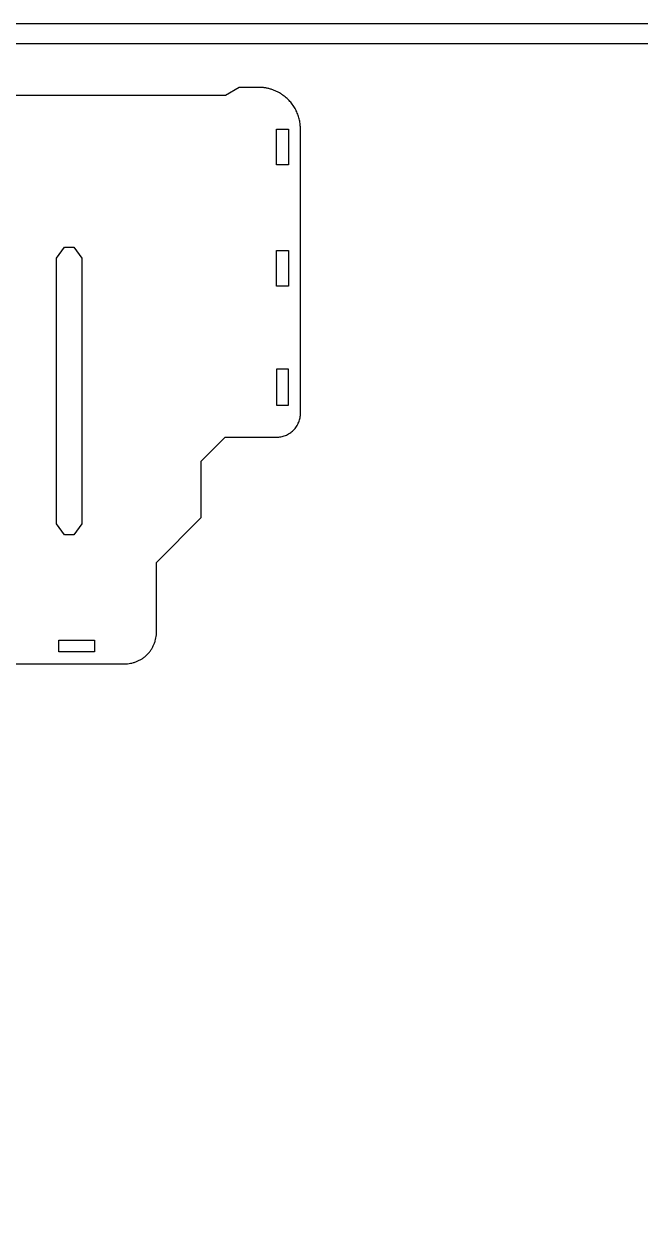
# Model space of a CAD drawing. Header units: millimetres. Extents: x -448 to 452, y -300 to 300.
# Drawn here: x -153.6 to 1.8, y 0 to 300 of the extents above; entities that cross this region are included whole.
import ezdxf

# ---------------------------------------------------------------- set-up
doc = ezdxf.new("R2010")
doc.units = ezdxf.units.MM
doc.header["$MEASUREMENT"] = 0
doc.layers.add('Capa de Corte', color=1, linetype='Continuous', true_color=0xff0000)
doc.layers.add('Marco de trabajo', color=7, linetype='Continuous', true_color=0xffffff)

msp = doc.modelspace()

# ---------------------------------------------------------------- linework, layer by layer
at = {"layer": 'Capa de Corte'}
msp.add_line((-83.86, 201.92), (-83.86, 273.51), dxfattribs=at)
for points in [[(-94.36, 284.01), (-99.27, 284.01), (-102.74, 282.01), (-113.19, 282.01), (-127.74, 282.01), (-197.36, 282.01), (-200.83, 284.01), (-204.44, 284.01)], [(-120.15, 146.85), (-120.15, 164.37), (-108.86, 175.68), (-108.86, 189.92), (-102.86, 195.92), (-89.86, 195.92)], [(-201.15, 138.85), (-195.26, 138.85), (-129.77, 138.85), (-128.15, 138.85)]]:
    msp.add_lwpolyline(points, dxfattribs=at)
for points in [[(-86.86, 273.51), (-86.86, 264.51), (-89.86, 264.51), (-89.86, 273.51)], [(-140.98, 171.3), (-143.37, 171.3), (-145.37, 174.12), (-145.37, 240.98), (-143.37, 243.8), (-140.98, 243.8), (-138.98, 240.98), (-138.98, 174.12)], [(-86.86, 242.96), (-86.86, 233.96), (-89.86, 233.96), (-89.86, 242.96)], [(-89.86, 213.02), (-89.86, 204.02), (-86.86, 204.02), (-86.86, 213.02)], [(-144.77, 144.85), (-135.77, 144.85), (-135.77, 141.85), (-144.77, 141.85)]]:
    msp.add_lwpolyline(points, close=True, dxfattribs=at)
for points, weights in [([(-88.19, 282.01), (-90.95, 284.01), (-94.36, 284.01)], [0.858898743503, 0.881532111253, 1]), ([(-83.86, 273.51), (-83.86, 278.87), (-88.19, 282.01)], [1, 0.825574669934, 0.858898743503]), ([(-89.86, 195.92), (-83.86, 195.92), (-83.86, 201.92)], [1, 0.707106781187, 1]), ([(-128.15, 138.85), (-120.15, 138.85), (-120.15, 146.85)], [1, 0.707106781187, 1])]:
    msp.add_rational_spline(points, weights, degree=2, dxfattribs=at)
at = {"layer": 'Marco de trabajo'}
for points in [[(-448.23, -299.98), (451.77, -299.98), (451.77, 300.02), (-448.23, 300.02)], [(-443.23, -294.98), (446.77, -294.98), (446.77, 295.02), (-443.23, 295.02)]]:
    msp.add_lwpolyline(points, close=True, dxfattribs=at)

doc.saveas('drawing.dxf')
